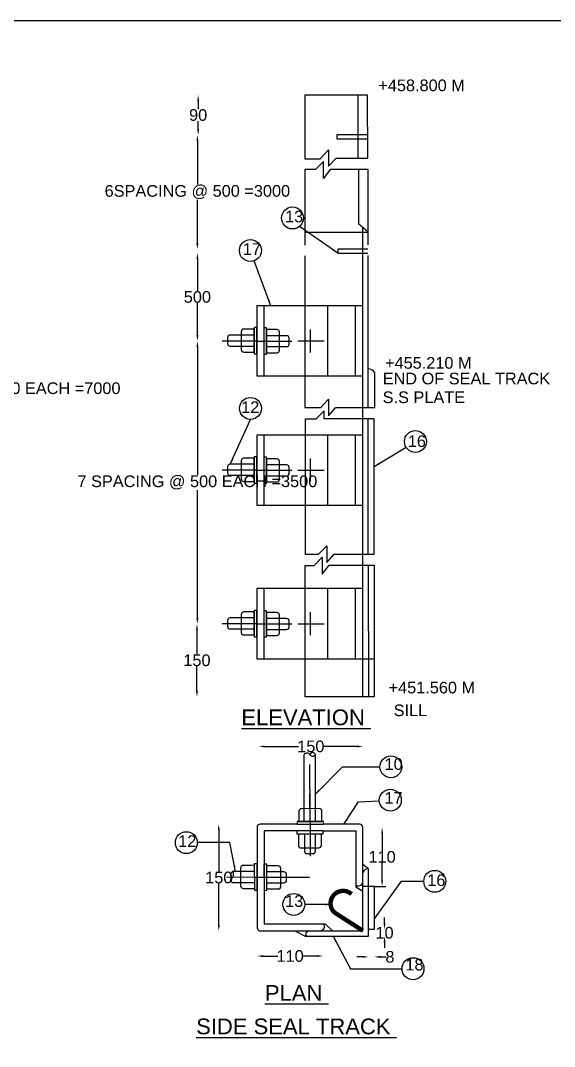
# Model space of a CAD drawing. Header units: inches. Extents: x 4075 to 8926, y 383 to 3428.
# Drawn here: x 7002 to 7917, y 1669 to 3428 of the extents above; entities that cross this region are included whole.
import ezdxf

# ---------------------------------------------------------------- set-up
doc = ezdxf.new("R2010")
doc.units = ezdxf.units.IN
doc.header["$MEASUREMENT"] = 0
doc.layers.add('DIMENSIONS', color=7, linetype='Continuous')
doc.styles.get("Standard").update_dxf_attribs({"font": 'arial.ttf', "height": 20})
doc.dimstyles.get("Standard").update_dxf_attribs({"dimtxt": 20, "dimasz": 10, "dimexe": 0.18, "dimexo": 0.0625, "dimgap": 0.09, "dimtad": 0, "dimtih": 1, "dimtoh": 1, "dimdec": 4, "dimzin": 0, "dimdsep": 46, "dimtxsty": 'Standard', "dimcen": 0.09, "dimse1": 1, "dimse2": 1, "dimadec": 0, "dimazin": 0, "dimtfac": 1, "dimtdec": 4, "dimtofl": 0, "dimtmove": 0, "dimatfit": 3, "dimfxl": 1, "dimtolj": 1, "dimtzin": 0, "dimarcsym": 0})

# ---------------------------------------------------------------- blocks, each defined once
blk = doc.blocks.new('*D17')
at = {"layer": 'Defpoints', "color": 0, "transparency": 16777216}
for p in [(6628.2, 3212.5), (6624.4, 2378), (6960, 2378)]:
    blk.add_point(p, dxfattribs=at)
at = {"layer": 'DIMENSIONS', "color": 0, "lineweight": -2, "transparency": 16777216}
for p, q in [((6960, 3202.5), (6960, 2808.5)), ((6960, 2388), (6960, 2782.1))]:
    blk.add_line(p, q, dxfattribs=at)
at = {"layer": 'DIMENSIONS', "color": 0, "transparency": 16777216}
for points in [[(6958.3, 3202.5), (6961.6, 3202.5), (6960, 3212.5)], [(6958.3, 2388), (6961.6, 2388), (6960, 2378)]]:
    blk.add_solid(points, dxfattribs=at)
at = {"layer": 'DIMENSIONS', "color": 0, "transparency": 16777216, "insert": (6960, 2795.3), "char_height": 20, "attachment_point": 5}
blk.add_mtext('\\A1;14 SPACING @ 500 EACH =7000', dxfattribs=at)
blk = doc.blocks.new('*D19')
at = {"layer": 'Defpoints', "color": 0, "transparency": 16777216}
for p in [(7581, 3299.6), (7306.4, 3231.5), (7581, 3231.5)]:
    blk.add_point(p, dxfattribs=at)
at = {"layer": 'DIMENSIONS', "color": 0, "lineweight": -2, "transparency": 16777216}
for p, q in [((7306.4, 3289.6), (7306.4, 3275.9)), ((7306.4, 3241.5), (7306.4, 3255.3))]:
    blk.add_line(p, q, dxfattribs=at)
at = {"layer": 'DIMENSIONS', "color": 0, "transparency": 16777216}
for points in [[(7304.8, 3289.6), (7308.1, 3289.6), (7306.4, 3299.6)], [(7304.8, 3241.5), (7308.1, 3241.5), (7306.4, 3231.5)]]:
    blk.add_solid(points, dxfattribs=at)
at = {"layer": 'DIMENSIONS', "color": 0, "transparency": 16777216, "insert": (7306.4, 3265.6), "char_height": 20, "attachment_point": 5}
blk.add_mtext('\\A1;90', dxfattribs=at)
blk = doc.blocks.new('*D20')
at = {"layer": 'Defpoints', "color": 0, "transparency": 16777216}
for p in [(7581, 3231.5), (7305.1, 3035.7), (7588.2, 3035.7)]:
    blk.add_point(p, dxfattribs=at)
at = {"layer": 'DIMENSIONS', "color": 0, "lineweight": -2, "transparency": 16777216}
for p, q in [((7305.1, 3221.5), (7305.1, 3146.8)), ((7305.1, 3045.7), (7305.1, 3120.4))]:
    blk.add_line(p, q, dxfattribs=at)
at = {"layer": 'DIMENSIONS', "color": 0, "transparency": 16777216}
for points in [[(7303.4, 3221.5), (7306.8, 3221.5), (7305.1, 3231.5)], [(7303.4, 3045.7), (7306.8, 3045.7), (7305.1, 3035.7)]]:
    blk.add_solid(points, dxfattribs=at)
at = {"layer": 'DIMENSIONS', "color": 0, "transparency": 16777216, "insert": (7305.1, 3133.6), "char_height": 20, "attachment_point": 5}
blk.add_mtext('\\A1;6SPACING @ 500 =3000', dxfattribs=at)
blk = doc.blocks.new('*D21')
at = {"layer": 'Defpoints', "color": 0, "transparency": 16777216}
for p in [(7545.7, 3029.1), (7305.1, 2878.4), (7500, 2878.4)]:
    blk.add_point(p, dxfattribs=at)
at = {"layer": 'DIMENSIONS', "color": 0, "lineweight": -2, "transparency": 16777216}
for p, q in [((7305.1, 3019.1), (7305.1, 2964)), ((7305.1, 2888.4), (7305.1, 2943.4))]:
    blk.add_line(p, q, dxfattribs=at)
at = {"layer": 'DIMENSIONS', "color": 0, "transparency": 16777216}
for points in [[(7303.4, 3019.1), (7306.8, 3019.1), (7305.1, 3029.1)], [(7303.4, 2888.4), (7306.8, 2888.4), (7305.1, 2878.4)]]:
    blk.add_solid(points, dxfattribs=at)
at = {"layer": 'DIMENSIONS', "color": 0, "transparency": 16777216, "insert": (7305.1, 2953.7), "char_height": 20, "attachment_point": 5}
blk.add_mtext('\\A1;500', dxfattribs=at)
blk = doc.blocks.new('*D22')
at = {"layer": 'Defpoints', "color": 0, "transparency": 16777216}
for p in [(7437.1, 2878.2), (7305.1, 2393.2), (7437.1, 2393.2)]:
    blk.add_point(p, dxfattribs=at)
at = {"layer": 'DIMENSIONS', "color": 0, "lineweight": -2, "transparency": 16777216}
for p, q in [((7305.1, 2868.2), (7305.1, 2648.9)), ((7305.1, 2403.2), (7305.1, 2622.5))]:
    blk.add_line(p, q, dxfattribs=at)
at = {"layer": 'DIMENSIONS', "color": 0, "transparency": 16777216}
for points in [[(7303.4, 2868.2), (7306.8, 2868.2), (7305.1, 2878.2)], [(7303.4, 2403.2), (7306.8, 2403.2), (7305.1, 2393.2)]]:
    blk.add_solid(points, dxfattribs=at)
at = {"layer": 'DIMENSIONS', "color": 0, "transparency": 16777216, "insert": (7305.1, 2635.7), "char_height": 20, "attachment_point": 5}
blk.add_mtext('\\A1;7 SPACING @ 500 EACH =3500', dxfattribs=at)
blk = doc.blocks.new('*D23')
at = {"layer": 'Defpoints', "color": 0, "transparency": 16777216}
for p in [(7500, 2393.4), (7304.4, 2268.1), (7500, 2268.1)]:
    blk.add_point(p, dxfattribs=at)
at = {"layer": 'DIMENSIONS', "color": 0, "lineweight": -2, "transparency": 16777216}
for p, q in [((7304.4, 2383.4), (7304.4, 2341)), ((7304.4, 2278.1), (7304.4, 2320.4))]:
    blk.add_line(p, q, dxfattribs=at)
at = {"layer": 'DIMENSIONS', "color": 0, "transparency": 16777216}
for points in [[(7302.8, 2383.4), (7306.1, 2383.4), (7304.4, 2393.4)], [(7302.8, 2278.1), (7306.1, 2278.1), (7304.4, 2268.1)]]:
    blk.add_solid(points, dxfattribs=at)
at = {"layer": 'DIMENSIONS', "color": 0, "transparency": 16777216, "insert": (7304.4, 2330.7), "char_height": 20, "attachment_point": 5}
blk.add_mtext('\\A1;150', dxfattribs=at)
blk = doc.blocks.new('*D24')
at = {"layer": 'Defpoints', "color": 0, "transparency": 16777216}
for p in [(7588.8, 2183.1), (7410.4, 2049.1), (7588.8, 2049.1)]:
    blk.add_point(p, dxfattribs=at)
at = {"layer": 'DIMENSIONS', "color": 0, "lineweight": -2, "transparency": 16777216}
for p, q in [((7420.4, 2183.1), (7478.4, 2183.1)), ((7578.8, 2183.1), (7520.8, 2183.1))]:
    blk.add_line(p, q, dxfattribs=at)
at = {"layer": 'DIMENSIONS', "color": 0, "transparency": 16777216}
for points in [[(7420.4, 2184.7), (7420.4, 2181.4), (7410.4, 2183.1)], [(7578.8, 2184.7), (7578.8, 2181.4), (7588.8, 2183.1)]]:
    blk.add_solid(points, dxfattribs=at)
at = {"layer": 'DIMENSIONS', "color": 0, "transparency": 16777216, "insert": (7499.6, 2183.1), "char_height": 20, "attachment_point": 5}
blk.add_mtext('\\A1;150', dxfattribs=at)
blk = doc.blocks.new('*D25')
at = {"layer": 'Defpoints', "color": 0, "transparency": 16777216}
for p in [(7588.8, 2044), (7598.7, 1943.2), (7621.8, 1943.2)]:
    blk.add_point(p, dxfattribs=at)
at = {"layer": 'DIMENSIONS', "color": 0, "lineweight": -2, "transparency": 16777216}
for p, q in [((7621.8, 2034), (7621.8, 2003.9)), ((7621.8, 1953.2), (7621.8, 1983.3))]:
    blk.add_line(p, q, dxfattribs=at)
at = {"layer": 'DIMENSIONS', "color": 0, "transparency": 16777216}
for points in [[(7620.2, 2034), (7623.5, 2034), (7621.8, 2044)], [(7620.2, 1953.2), (7623.5, 1953.2), (7621.8, 1943.2)]]:
    blk.add_solid(points, dxfattribs=at)
at = {"layer": 'DIMENSIONS', "color": 0, "transparency": 16777216, "insert": (7621.8, 1993.6), "char_height": 20, "attachment_point": 5}
blk.add_mtext('\\A1;110', dxfattribs=at)
blk = doc.blocks.new('*D26')
at = {"layer": 'Defpoints', "color": 0, "transparency": 16777216}
for p in [(7420.6, 2049.6), (7341.8, 1867.1), (7428.6, 1867.1)]:
    blk.add_point(p, dxfattribs=at)
at = {"layer": 'DIMENSIONS', "color": 0, "lineweight": -2, "transparency": 16777216}
for p, q in [((7341.8, 2039.6), (7341.8, 1968.6)), ((7341.8, 1877.1), (7341.8, 1948))]:
    blk.add_line(p, q, dxfattribs=at)
at = {"layer": 'DIMENSIONS', "color": 0, "transparency": 16777216}
for points in [[(7340.1, 2039.6), (7343.5, 2039.6), (7341.8, 2049.6)], [(7340.1, 1877.1), (7343.5, 1877.1), (7341.8, 1867.1)]]:
    blk.add_solid(points, dxfattribs=at)
at = {"layer": 'DIMENSIONS', "color": 0, "transparency": 16777216, "insert": (7341.8, 1958.3), "char_height": 20, "attachment_point": 5}
blk.add_mtext('\\A1;150', dxfattribs=at)
blk = doc.blocks.new('*D27')
at = {"layer": 'Defpoints', "color": 0, "transparency": 16777216}
for p in [(7407.6, 1872.3), (7520.7, 1869.2), (7520.7, 1823.7)]:
    blk.add_point(p, dxfattribs=at)
at = {"layer": 'DIMENSIONS', "color": 0, "lineweight": -2, "transparency": 16777216}
for p, q in [((7417.6, 1823.7), (7442.9, 1823.7)), ((7510.7, 1823.7), (7485.4, 1823.7))]:
    blk.add_line(p, q, dxfattribs=at)
at = {"layer": 'DIMENSIONS', "color": 0, "transparency": 16777216}
for points in [[(7417.6, 1825.3), (7417.6, 1822), (7407.6, 1823.7)], [(7510.7, 1825.3), (7510.7, 1822), (7520.7, 1823.7)]]:
    blk.add_solid(points, dxfattribs=at)
at = {"layer": 'DIMENSIONS', "color": 0, "transparency": 16777216, "insert": (7464.1, 1823.7), "char_height": 20, "attachment_point": 5}
blk.add_mtext('\\A1;110', dxfattribs=at)
blk = doc.blocks.new('*D28')
at = {"layer": 'Defpoints', "color": 0, "transparency": 16777216}
for p in [(7598.6, 1869.5), (7608.5, 1869.5), (7608.5, 1822.2)]:
    blk.add_point(p, dxfattribs=at)
at = {"layer": 'DIMENSIONS', "color": 0, "lineweight": -2, "transparency": 16777216}
for p, q in [((7588.6, 1822.2), (7578.6, 1822.2)), ((7618.5, 1822.2), (7628.5, 1822.2))]:
    blk.add_line(p, q, dxfattribs=at)
at = {"layer": 'DIMENSIONS', "color": 0, "transparency": 16777216}
for points in [[(7588.6, 1823.9), (7588.6, 1820.6), (7598.6, 1822.2)], [(7618.5, 1823.9), (7618.5, 1820.6), (7608.5, 1822.2)]]:
    blk.add_solid(points, dxfattribs=at)
at = {"layer": 'DIMENSIONS', "color": 0, "transparency": 16777216, "insert": (7635.2, 1822.2), "char_height": 20, "attachment_point": 5}
blk.add_mtext('\\A1;8', dxfattribs=at)
blk = doc.blocks.new('*D29')
at = {"layer": 'Defpoints', "color": 0, "transparency": 16777216}
for p in [(7598.6, 1869.5), (7598.6, 1857.6), (7626, 1857.6)]:
    blk.add_point(p, dxfattribs=at)
at = {"layer": 'DIMENSIONS', "color": 0, "lineweight": -2, "transparency": 16777216}
for p, q in [((7626, 1879.5), (7626, 1889.5)), ((7626, 1847.6), (7626, 1837.6))]:
    blk.add_line(p, q, dxfattribs=at)
at = {"layer": 'DIMENSIONS', "color": 0, "transparency": 16777216}
for points in [[(7624.4, 1879.5), (7627.7, 1879.5), (7626, 1869.5)], [(7624.4, 1847.6), (7627.7, 1847.6), (7626, 1857.6)]]:
    blk.add_solid(points, dxfattribs=at)
at = {"layer": 'DIMENSIONS', "color": 0, "transparency": 16777216, "insert": (7626, 1863.5), "char_height": 20, "attachment_point": 5}
blk.add_mtext('\\A1;10', dxfattribs=at)

msp = doc.modelspace()

# ---------------------------------------------------------------- linework, layer by layer
at = {"color": 0}
for points in [[(7596.76111, 3299.63142), (7489.38993, 3299.63142), (7489.38993, 3190.801), (7515.50698, 3190.801), (7530.06953, 3206.23574), (7530.06953, 3178.1855), (7542.87122, 3192.01196), (7597.14031, 3192.01196), (7596.76111, 3299.63142)], [(7581.04894, 3192.01196), (7581.04894, 3299.63142)], [(7597.00123, 3231.48449), (7544.45312, 3231.48449), (7544.45312, 3224.81713), (7597.02407, 3225.00237)], [(7597.67375, 3043.0412), (7597.67375, 3172.45998), (7533.02115, 3172.45998), (7521.11325, 3157.14014), (7521.11325, 3185.86483), (7507.42602, 3172.1864), (7489.49572, 3172.1864), (7489.49572, 3042.4348)], [(7489.49572, 3064.96567), (7597.67375, 3064.96567), (7581.72889, 3078.84187), (7581.72889, 3172.45998)], [(7588.2312, 3073.07503), (7588.2312, 2268.05908)], [(7597.27797, 3035.69507), (7545.69466, 3035.69507), (7545.69466, 3029.08848), (7597.09176, 3029.08848)], [(7489.49572, 3024.14927), (7489.39672, 2764.01096)], [(7597.73261, 2764.28312), (7597.67375, 2830.51078), (7597.67375, 3024.70722)], [(7588.2312, 2938.62069), (7406.94913, 2938.62069), (7406.94913, 2818.26446), (7588.2312, 2818.26446)], [(7419.00697, 2938.62069), (7419.00697, 2818.26446)], [(7528.28502, 2938.62069), (7528.28502, 2818.26446)], [(7575.69624, 2938.62069), (7575.69624, 2818.26446)], [(7498.30296, 2898.08472), (7498.30296, 2858.79808)], [(7395.09319, 2878.20366), (7347.37408, 2878.20366)], [(7407.15103, 2878.20366), (7359.43191, 2878.20366)], [(7407.15103, 2878.20366), (7467.0604, 2878.20366)], [(7477.35226, 2878.40219), (7522.54925, 2878.40219)], [(7490.07422, 2512.73649), (7512.95746, 2512.73649), (7527.09681, 2527.00838), (7527.09681, 2498.51108), (7539.41936, 2512.87815), (7608.42758, 2512.87815), (7608.42758, 2744.8543), (7522.59789, 2744.8543), (7522.59789, 2758.46089), (7508.08926, 2744.38667), (7489.80281, 2744.38667), (7490.07422, 2512.73649)], [(7597.67356, 2512.87815), (7597.67356, 2744.8543)], [(7588.2312, 2717.04483), (7406.94913, 2717.04483), (7406.94913, 2596.6886), (7588.2312, 2596.6886)], [(7419.00697, 2717.04483), (7419.00697, 2596.6886)], [(7528.28502, 2717.04483), (7528.28502, 2596.6886)], [(7575.69624, 2717.04483), (7575.69624, 2596.6886)], [(7498.30296, 2676.50886), (7498.30296, 2637.22221)], [(7395.09319, 2656.6278), (7347.37408, 2656.6278)], [(7407.15103, 2656.6278), (7359.43191, 2656.6278)], [(7407.15103, 2656.6278), (7467.0604, 2656.6278)], [(7477.35226, 2656.82633), (7522.54925, 2656.82633)], [(7588.2312, 2268.05908), (7490.07422, 2268.05908), (7490.07422, 2493.30988), (7505.3508, 2493.30988), (7519.25851, 2507.45982), (7519.25851, 2478.20845), (7531.17538, 2493.61431), (7608.31305, 2493.61431), (7608.31305, 2268.05908), (7588.2312, 2268.05908)], [(7597.72065, 2493.61431), (7598.27212, 2268.05908)], [(7588.2312, 2453.65572), (7406.94913, 2453.65572), (7406.94913, 2333.29948), (7588.2312, 2333.29948)], [(7419.00697, 2453.65572), (7419.00697, 2333.29948)], [(7528.28502, 2453.65572), (7528.28502, 2333.29948)], [(7575.69624, 2453.65572), (7575.69624, 2333.29948)], [(7498.30296, 2413.11974), (7498.30296, 2373.8331)], [(7395.09319, 2393.23869), (7347.37408, 2393.23869)], [(7407.15103, 2393.23869), (7359.43191, 2393.23869)], [(7407.15103, 2393.23869), (7467.0604, 2393.23869)], [(7477.35226, 2393.43722), (7522.54925, 2393.43722)], [(7588.2312, 2333.29948), (7608.31305, 2333.29948)], [(7488.02063, 2054.34789), (7488.02063, 2169.11559)], [(7507.35549, 2054.38407), (7507.35549, 2169.15177)], [(7498.20528, 2066.83359), (7498.11599, 2152.05564)], [(7498.22784, 2054.77577), (7498.13855, 2102.4948)], [(7498.22784, 2054.77577), (7498.33994, 1994.8665)], [(7583.26074, 2049.74297), (7521.18452, 2049.62682)], [(7475.78088, 2038.10913), (7419.32121, 2038.10913), (7419.32121, 1878.83801), (7523.97174, 1878.83801), (7536.83612, 1867.05939)], [(7520.82456, 2038.19342), (7576.92255, 2038.19342), (7576.92255, 2038.19342), (7576.92255, 1942.53961)], [(7402.70012, 1979.23729), (7397.49781, 1979.21782)], [(7472.42808, 1867.05939), (7490.11776, 1857.55193), (7598.60126, 1857.55193), (7598.60126, 1972.96751), (7588.8318, 1980.48757)], [(7598.60126, 1972.96751), (7594.25839, 1972.55041), (7592.06138, 1971.46853), (7590.53303, 1969.71843), (7588.8318, 1966.8228)], [(7403.29839, 1958.76064), (7355.57961, 1958.58206)], [(7402.73998, 1968.58513), (7365.12998, 1968.58513)], [(7403.29839, 1958.76064), (7497.13267, 1958.98484)], [(7402.81211, 1949.31211), (7364.51707, 1949.31211)], [(7576.92255, 1945.74736), (7578.68105, 1943.96685), (7582.10731, 1944.03534), (7585.72167, 1945.38748), (7588.8318, 1949.03445)], [(7576.92255, 1942.53961), (7588.8318, 1934.99583)], [(7598.60126, 1869.5116), (7608.51676, 1869.5116), (7608.51676, 1943.21428), (7588.8318, 1943.21428)], [(7608.51676, 1943.21428), (7628.30023, 1943.21428)], [(7492.76557, 1857.55193), (7491.29761, 1859.1174), (7490.90355, 1860.91413), (7491.34686, 1863.15387), (7492.13498, 1864.55679), (7494.37617, 1865.88587), (7496.81439, 1867.05939)], [(7514.87727, 1867.05939), (7519.26293, 1868.1251), (7522.05732, 1870.37468), (7522.83352, 1873.6327), (7522.52303, 1876.92951), (7520.89299, 1878.83801)]]:
    msp.add_lwpolyline(points, dxfattribs=at)
for points in [[(7402.17906, 2888.35557), (7361.34961, 2888.35557, 0.4142135624), (7356.84961, 2883.85557), (7356.84961, 2874.00203, 0.4142135624), (7361.34961, 2869.50203), (7402.17906, 2869.50203)], [(7402.17906, 2898.67667), (7384.65485, 2898.67667, 0.4142135624), (7380.15485, 2894.17667), (7380.15485, 2863.67807, 0.4142135624), (7384.65485, 2859.17807), (7402.17906, 2859.17807)], [(7423.77704, 2858.20848), (7441.30125, 2858.20848, 0.4142135624), (7445.80125, 2862.70848), (7445.80125, 2893.20708, 0.4142135624), (7441.30125, 2897.70708), (7423.77704, 2897.70708)], [(7402.17906, 2677.10081), (7384.65485, 2677.10081, 0.4142135624), (7380.15485, 2672.60081), (7380.15485, 2642.10221, 0.4142135624), (7384.65485, 2637.60221), (7402.17906, 2637.60221)], [(7423.77704, 2636.63262), (7441.30125, 2636.63262, 0.4142135624), (7445.80125, 2641.13262), (7445.80125, 2671.63121, 0.4142135624), (7441.30125, 2676.13121), (7423.77704, 2676.13121)], [(7402.17906, 2666.77971), (7361.34961, 2666.77971, 0.4142135624), (7356.84961, 2662.27971), (7356.84961, 2652.42617, 0.4142135624), (7361.34961, 2647.92617), (7402.17906, 2647.92617)], [(7402.17906, 2413.7117), (7384.65485, 2413.7117, 0.4142135624), (7380.15485, 2409.2117), (7380.15485, 2378.7131, 0.4142135624), (7384.65485, 2374.2131), (7402.17906, 2374.2131)], [(7423.77704, 2373.2435), (7441.30125, 2373.2435, 0.4142135624), (7445.80125, 2377.7435), (7445.80125, 2408.2421, 0.4142135624), (7441.30125, 2412.7421), (7423.77704, 2412.7421)], [(7402.17906, 2403.3906), (7361.34961, 2403.3906, 0.4142135624), (7356.84961, 2398.8906), (7356.84961, 2389.03705, 0.4142135624), (7361.34961, 2384.53705), (7402.17906, 2384.53705)], [(7518.70158, 2054.4053), (7518.66879, 2071.92948, 0.4142135624), (7514.16037, 2076.42105), (7483.66183, 2076.36398, 0.4142135624), (7479.17026, 2071.85557), (7479.20305, 2054.33139)]]:
    msp.add_lwpolyline(points, format="xyb", close=True, dxfattribs=at)
for points in [[(7406.94913, 2901.15067), (7402.17906, 2901.15067), (7402.17906, 2856.10691), (7406.94913, 2856.10691)], [(7419.00697, 2855.73449), (7423.77704, 2855.73449), (7423.77704, 2900.77824), (7419.00697, 2900.77824)], [(7406.94913, 2679.5748), (7402.17906, 2679.5748), (7402.17906, 2634.53105), (7406.94913, 2634.53105)], [(7419.00697, 2634.15862), (7423.77704, 2634.15862), (7423.77704, 2679.20238), (7419.00697, 2679.20238)], [(7406.94913, 2416.18569), (7402.17906, 2416.18569), (7402.17906, 2371.14193), (7406.94913, 2371.14193)], [(7419.00697, 2370.76951), (7423.77704, 2370.76951), (7423.77704, 2415.81327), (7419.00697, 2415.81327)], [(7521.18449, 2049.63987), (7521.17557, 2054.40993), (7476.13189, 2054.32565), (7476.14081, 2049.55558)], [(7475.78088, 2038.10913), (7475.78981, 2033.33907), (7520.83349, 2033.42335), (7520.82456, 2038.19342)], [(7407.62949, 1981.72338), (7402.69088, 1981.70553), (7402.85945, 1936.66208), (7407.62949, 1936.67994)], [(7419.32121, 1936.34491), (7424.09126, 1936.36276), (7423.92269, 1981.4062), (7419.15265, 1981.38835)]]:
    msp.add_lwpolyline(points, close=True, dxfattribs=at)
for points in [[(7423.77704, 2868.52958), (7458.00288, 2868.52958, 0.4142135624), (7462.50288, 2873.02958), (7462.50288, 2882.88312, 0.4142135624), (7458.00288, 2887.38312), (7423.77704, 2887.38312)], [(7489.39672, 2764.01096), (7516.81149, 2764.01096), (7530.15577, 2778.6167), (7530.15577, 2750.04025), (7542.31995, 2764.28312), (7609.07227, 2764.28312), (7609.07227, 2823.91483, 0.2684937831), (7597.67298, 2830.51078, 3.7463982917)], [(7423.77704, 2646.95372), (7458.00288, 2646.95372, 0.4142135624), (7462.50288, 2651.45372), (7462.50288, 2661.30726, 0.4142135624), (7458.00288, 2665.80726), (7423.77704, 2665.80726)], [(7423.77704, 2383.5646), (7458.00288, 2383.5646, 0.4142135624), (7462.50288, 2388.0646), (7462.50288, 2397.91815, 0.4142135624), (7458.00288, 2402.41815), (7423.77704, 2402.41815)], [(7476.14081, 2049.55558), (7412.4738, 2049.55558, 0.3348436638), (7407.62949, 2045.90174), (7407.62949, 1872.28418, 0.3248897392), (7411.42509, 1867.05939), (7588.8318, 1867.05939), (7588.8318, 2044.02927, 0.4068284439), (7583.26074, 2049.74297)], [(7478.20348, 2033.34358), (7478.2403, 2013.66725, 0.4142135624), (7482.74871, 2009.17568), (7513.24726, 2009.23275, 0.4142135624), (7517.73883, 2013.74116), (7517.70201, 2033.41749)], [(7488.59381, 2033.36303), (7488.64892, 2003.9059, 0.4142135624), (7493.15734, 1999.41433), (7503.01086, 1999.43277, 0.4142135624), (7507.50243, 2003.94118), (7507.44731, 2033.3983)], [(7397.49781, 1979.21782), (7383.64144, 1979.16597, 0.4142135624), (7379.15832, 1974.64916), (7379.27245, 1944.15077, 0.4142135624), (7383.78926, 1939.66765), (7402.84793, 1939.73897)], [(7424.08222, 1938.77642), (7443.75845, 1938.85005, 0.4142135624), (7448.24158, 1943.36686), (7448.12744, 1973.86525, 0.4142135624), (7443.61064, 1978.34838), (7423.93441, 1978.27474)], [(7424.04334, 1949.16669), (7453.50031, 1949.27692, 0.4142135624), (7457.98344, 1953.79373), (7457.94656, 1963.64721, 0.4142135624), (7453.42975, 1968.13033), (7423.97278, 1968.0201)]]:
    msp.add_lwpolyline(points, format="xyb", dxfattribs=at)
at = {"color": 0, "const_width": 7.5}
msp.add_lwpolyline([(7588.8318, 1867.05939), (7540.18814, 1898.24914, -0.9882739231), (7569.44128, 1929.86736, 1.5566561218)], format="xyb", dxfattribs=at)
at = {"color": 0}
for centre in [(7468.16851, 3089.20067), (7396.02697, 3033.35326), (7396.20239, 2762.64846), (7678.93993, 2705.96359), (7636.86856, 2148.01007), (7635.86173, 2090.93667), (7286.16613, 2018.05816), (7712.0676, 1951.79951), (7470.38028, 1912.21769), (7674.82582, 1801.91982)]:
    msp.add_circle(centre, 18.80641, dxfattribs=at)
for centre, radius, start, end in [((7492.79893, 2166.1816), 5.60717, 25.44147016, 148.44910222), ((7502.68748, 2167.5425), 4.93762, 19.02133798, 167.74724666), ((7502.42198, 2172.03223), 5.71285, 217.04736523, 329.7212194), ((7368.27422, 1963.40895), 6.05632, 121.27627228, 232.32075008), ((7370.66052, 1953.92757), 7.68404, 142.40229374, 216.91684295), ((7360.86832, 1963.8232), 6.39044, 305.42377311, 48.17324925)]:
    msp.add_arc(centre, radius, start, end, dxfattribs=at)
at = {"layer": 'DIMENSIONS', "color": 0}
msp.add_lwpolyline([(8876.36156, 382.89733), (4074.81233, 382.89733), (4074.81233, 3427.74075), (8876.36156, 3427.74075)], close=True, dxfattribs=at)

# ---------------------------------------------------------------- texts
at = {"color": 0}
for s, height, p in [('+458.800 M', 20, (7615.3099, 3306.59722)), ('13', 20, (7455.45054, 3081.70912)), ('17', 20, (7382.91527, 3025.9036)), ('+455.210 M', 20, (7626.86169, 2830.72119)), ('END OF SEAL TRACK', 20, (7622.7805, 2803.91672)), ('S.S PLATE', 20, (7622.7805, 2771.78848)), ('12', 20, (7380.24758, 2754.77447)), ('16', 20, (7665.79284, 2696.47304)), ('+451.560 M', 20, (7632.92002, 2274.03913)), ('SILL', 20, (7641.65147, 2235.02613)), ('%%UELEVATION ', 27, (7380.49007, 2219.47984)), ('10', 20, (7626.05414, 2142.95514)), ('17', 20, (7625.80567, 2084.84229)), ('12', 20, (7272.26152, 2010.80261)), ('16', 20, (7699.2569, 1943.72761)), ('13', 20, (7455.56137, 1908.01891)), ('18', 20, (7661.69894, 1798.96333)), ('%%UPLAN ', 27, (7420.95104, 1746.93689)), ('%%USIDE SEAL TRACK ', 27, (7302.9824, 1689.52317))]:
    msp.add_text(s, height=height, dxfattribs=at).set_placement(p)

# ---------------------------------------------------------------- dimensions: what is measured, and where the dimension line sits
at = {"layer": 'DIMENSIONS', "color": 0}
for base, p1, p2, text, picture, middle in [((7306.42873, 3231.48449), (7581.04894, 3299.63142), (7581.04894, 3231.48449), '90', '*D19', (7306.42873, 3265.55795)), ((7305.10574, 3035.69507), (7581.04894, 3231.48449), (7588.2312, 3035.69507), '6SPACING @ 500 =3000', '*D20', (7305.10574, 3133.58978)), ((6959.95735, 2378.00538), (6628.20912, 3212.54796), (6624.37185, 2378.00538), '14 SPACING @ 500 EACH =7000', '*D17', (6959.95735, 2795.27667)), ((7305.10574, 2878.40219), (7545.69466, 3029.08848), (7499.95076, 2878.40219), '500', '*D21', (7305.10574, 2953.74533)), ((7305.10574, 2393.23869), (7437.10571, 2878.20366), (7437.10571, 2393.23869), '7 SPACING @ 500 EACH =3500', '*D22', (7305.10574, 2635.72118)), ((7304.42324, 2268.05908), (7499.95076, 2393.43722), (7499.95076, 2268.05908), '150', '*D23', (7304.42324, 2330.74815)), ((7341.80252, 1867.05939), (7420.561, 2049.55558), (7428.58269, 1867.05939), '150', '*D26', (7341.80252, 1958.30749)), ((7621.83268, 1943.21428), (7588.8318, 2044.02927), (7598.67428, 1943.21428), '110', '*D25', (7621.83268, 1993.62177))]:
    dim = msp.add_linear_dim(base=base, p1=p1, p2=p2, angle=90, text=text, dimstyle='Standard', dxfattribs=at)
    dim.commit()
    dim.dimension.update_dxf_attribs({"geometry": picture, "text_midpoint": middle})
for base, p1, p2, text, picture, middle in [((7588.8318, 2183.06788), (7410.44688, 2049.12987), (7588.8318, 2049.12987), '150', '*D24', (7499.63934, 2183.06788)), ((7520.66012, 1823.67789), (7407.62949, 1872.28418), (7520.66012, 1869.24989), '110', '*D27', (7464.14481, 1823.67789)), ((7608.51676, 1822.21972), (7598.60126, 1869.5116), (7608.51676, 1869.5116), '8', '*D28', (7635.19611, 1822.21972))]:
    dim = msp.add_linear_dim(base=base, p1=p1, p2=p2, text=text, dimstyle='Standard', dxfattribs=at)
    dim.commit()
    dim.dimension.update_dxf_attribs({"geometry": picture, "text_midpoint": middle})
dim = msp.add_linear_dim(base=(7626.02478, 1857.55193), p1=(7598.60126, 1869.5116), p2=(7598.60126, 1857.55193), angle=90, text='10', dimstyle='Standard', dxfattribs=at)
dim.commit()
dim.dimension.update_dxf_attribs({"geometry": '*D29', "text_midpoint": (7626.02478, 1863.53176), "dimtype": 160})

# ---------------------------------------------------------------- leaders
at = {"color": 0}
for points in [[(7545.69466, 3029.08848), (7480.21786, 3074.76134)], [(7430.91374, 2938.62069), (7402.52604, 3015.70551)], [(7361.34961, 2666.77971), (7396.20239, 2743.84206)], [(7608.42758, 2663.03243), (7662.8766, 2696.1835)], [(7507.35549, 2101.52978), (7553.87753, 2148.27178), (7618.06215, 2148.01007)], [(7556.3132, 2049.69255), (7581.33883, 2087.99769), (7617.08259, 2089.9244)], [(7370.37313, 1968.58513), (7360.82365, 2018.39844), (7304.97234, 2018.14387)], [(7608.51676, 1887.74005), (7655.24926, 1952.10489), (7693.26147, 1951.90059)], [(7533.54652, 1911.98147), (7489.18656, 1912.14736)], [(7537.94612, 1857.55193), (7567.68149, 1801.55547), (7656.01952, 1801.85587)]]:
    msp.add_leader(points, dimstyle='Standard', override={"dimgap": 0.09, "dimtad": 0}, dxfattribs=at)

doc.saveas('drawing.dxf')
